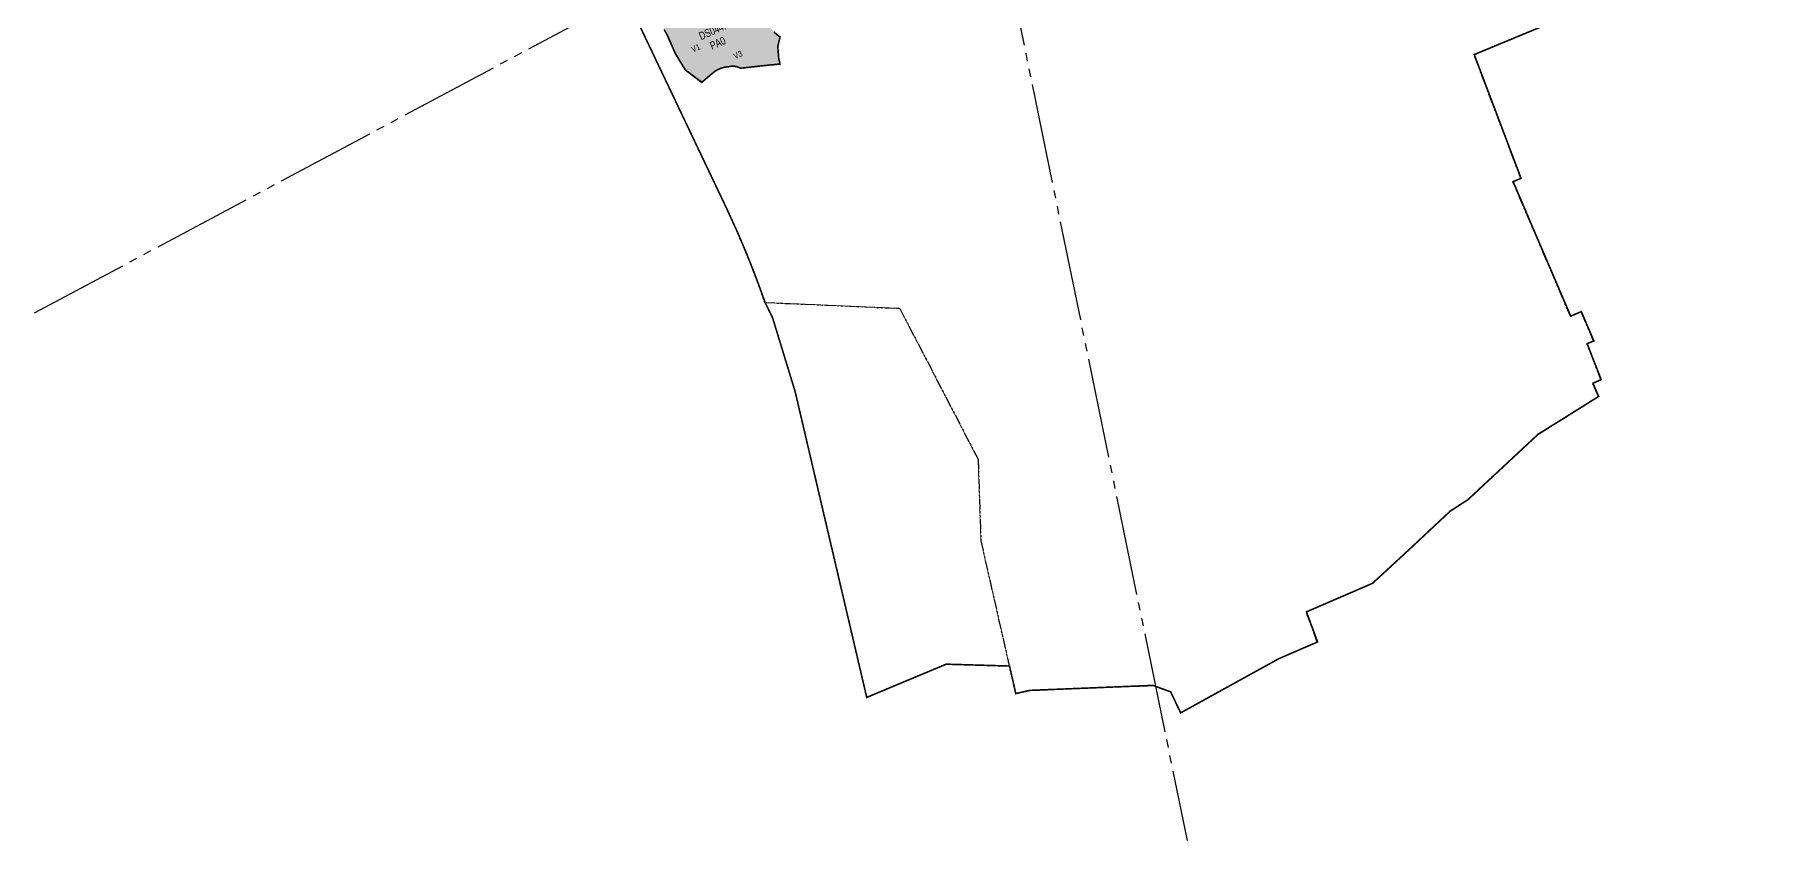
# Model space of a CAD drawing. Extents: x -12122 to 209056, y 8433 to 204611.
# Drawn here: x -12122 to 117202, y 8433 to 68811 of the extents above; entities that cross this region are included whole.
import ezdxf

# ---------------------------------------------------------------- set-up
doc = ezdxf.new("R2010")
doc.units = 0
doc.header["$LTSCALE"] = 1200
doc.header["$MEASUREMENT"] = 0
for name, pattern in [('BOUNDARY', [1.75, 1.25, -0.1, 0.1, -0.1, 0.1, -0.1]), ('HIDDEN2', [0.1875, 0.125, -0.0625]), ('PHANTOM2', [1.25, 0.625, -0.125, 0.125, -0.125, 0.125, -0.125])]:
    doc.linetypes.add(name, pattern=pattern)
for name, color, linetype, true_color in [('a-hatch-2019', 7, 'Continuous', 0xffb689), ('a-note-bldgs', 1, 'Continuous', 0xff0000), ('a-site-parcel-Color', 1, 'HIDDEN2', 0xff0000), ('OnBaseBoundary-ft', 2, 'PHANTOM2', 0xffff00)]:
    doc.layers.add(name, color=color, linetype=linetype, true_color=true_color)
for name, color, linetype in [('a-note-blocks', 3, 'Continuous'), ('a-note-parcel', 3, 'Continuous'), ('a-site-buildable', 4, 'Continuous'), ('a-xref', 7, 'Continuous'), ('TOWN_LINES', 5, 'Continuous')]:
    doc.layers.add(name, color=color, linetype=linetype)
doc.styles.add('SWISS_LIGHT', font='swissl.ttf', dxfattribs={"width": 0.75})

# ---------------------------------------------------------------- blocks, each defined once
blk = doc.blocks.new('phase-prop')
at = {"layer": 'OnBaseBoundary-ft'}
for points, const_width in [([(101692, 69744), (95815, 67310), (99326, 58041), (98732, 57789), (103049, 47712), (103843, 48053), (104784, 45856), (104280, 45653), (105334, 42954), (104716, 42689), (105142, 41696), (100608, 38867), (95338, 33961), (94027, 33116), (90981, 30269), (88195, 27700), (83237, 25560), (84070, 23305), (81161, 22050), (73808, 17994), (73054, 19568), (71919, 19981), (71729, 20050), (62496, 19677), (61444, 19439), (60976, 21501), (56228, 21640), (50270, 19151), (44907, 42045), (43207, 47611), (42651, 48737), (41997, 50542), (41294, 52328), (40541, 54094), (39740, 55838), (35520, 64699), (24377, 88095)], 120), ([(42651, 48737), (52743, 48297), (58616, 37000), (58828, 30876), (60976, 21501)], 60)]:
    blk.add_lwpolyline(points, dxfattribs=dict(at, const_width=const_width))
blk.add_lwpolyline([(23908, 89064), (35507, 64700), (39726, 55838, -0.0277445), (42635, 48737), (52743, 48297), (58616, 37000), (58828, 30876), (61424, 19435), (62476, 19674), (71709, 20044), (73034, 19563), (73788, 17988), (81141, 22043), (84050, 23298), (83218, 25553), (88176, 27692), (90963, 30261), (94009, 33107), (95320, 33952), (100591, 38857), (105125, 41686), (104700, 42678), (105318, 42943), (104264, 45643), (104768, 45845), (103828, 48042), (103033, 47702), (98718, 57779), (99312, 58032), (95803, 67300), (101680, 69734)], format="xyb", dxfattribs=at)
at = {"layer": 'TOWN_LINES', "linetype": 'BOUNDARY', "ltscale": 5, "flags": 128}
for points in [[(-12122, 47963), (179386, 150164)], [(58450, 85635), (74287, 8433)]]:
    blk.add_lwpolyline(points, dxfattribs=at)

msp = doc.modelspace()

# ---------------------------------------------------------------- hatches: boundary and pattern name
at = {"layer": 'a-hatch-2019'}
h = msp.add_hatch(color=256, dxfattribs=at)
h.dxf.hatch_style = 1
h.paths.add_polyline_path([(41584, 71736), (41416, 72566), (41381, 72838), (41332, 73123), (41299, 73408), (41299, 73410, -0.0219776), (41198, 73380), (40784, 73277), (40145, 72895), (39558, 72267, -0.2115373), (38663, 71887), (37429, 71906, -0.1277366), (36847, 72066), (36457, 72292), (35827, 72288, -0.0845653), (35429, 72354), (34771, 72581), (34445, 72629), (33993, 72418), (33821, 72316), (33816, 71925), (35087, 69183), (35315, 68751, -0.0174593), (35351, 68676), (35925, 67373), (36668, 66164), (37918, 65223, -0.0335232), (38033, 65336), (38556, 65786, -0.0265288), (38657, 65863, -0.1790262), (39922, 66401, -0.1938215), (40811, 66285), (41988, 66418), (42395, 66464), (43773, 66599), (43676, 66995), (43603, 67911), (43771, 68620), (43316, 68994), (42811, 69583), (42543, 69926), (42267, 70398), (42101, 70705), (41871, 71119)])

# ---------------------------------------------------------------- linework, layer by layer
at = {"layer": 'a-site-buildable'}
msp.add_lwpolyline([(35087, 69183), (35315, 68751, -0.0174593), (35351, 68676), (35925, 67373), (36668, 66164), (37918, 65223, -0.0335232), (38033, 65336), (38556, 65786, -0.0265288), (38657, 65863, -0.1790262), (39922, 66401, -0.1938215), (40811, 66285), (41988, 66418), (42395, 66464), (43773, 66599), (43676, 66995), (43603, 67911), (43771, 68620), (43316, 68994)], format="xyb", dxfattribs=at)
at = {"layer": 'a-site-parcel-Color', "const_width": 120}
msp.add_lwpolyline([(35087, 69183), (35315, 68751, -0.0174593), (35351, 68676), (35925, 67373), (36668, 66164), (37918, 65223, -0.0335232), (38033, 65336), (38556, 65786, -0.0265288), (38657, 65863, -0.1790262), (39922, 66401, -0.1938215), (40811, 66285), (41988, 66418), (42395, 66464), (43773, 66599), (43676, 66995), (43603, 67911), (43771, 68620), (43316, 68994)], format="xyb", dxfattribs=at)

# ---------------------------------------------------------------- block references
at = {"layer": 'a-xref'}
msp.add_blockref('phase-prop', (0, 0), dxfattribs=at)

# ---------------------------------------------------------------- texts
at = {"layer": 'a-note-bldgs', "char_height": 450, "attachment_point": 5, "rotation": 23.94014, "style": 'SWISS_LIGHT'}
for s, insert in [('V1', (37453, 67801)), ('V3', (40612, 67293))]:
    msp.add_mtext(s, dxfattribs=dict(at, insert=insert))
at = {"layer": 'a-note-blocks', "insert": (38695, 69078), "char_height": 600, "attachment_point": 5, "rotation": 23.94014, "style": 'SWISS_LIGHT'}
msp.add_mtext('DS044.', dxfattribs=at)
at = {"layer": 'a-note-parcel', "insert": (39099, 68168), "char_height": 600, "attachment_point": 5, "rotation": 23.94014, "style": 'SWISS_LIGHT'}
msp.add_mtext('PA0 ', dxfattribs=at)

doc.saveas('drawing.dxf')
